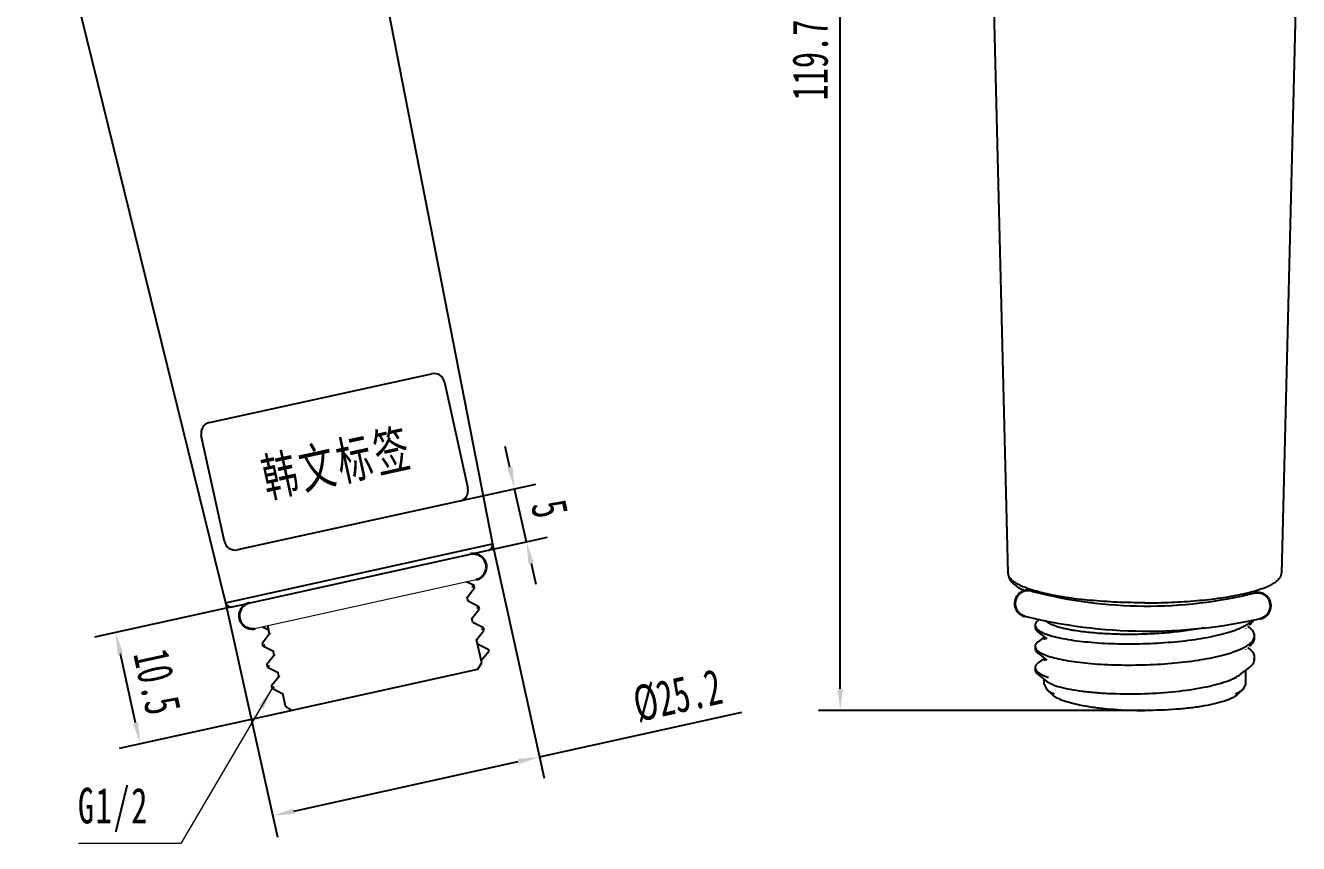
# Model space of a CAD drawing. Extents: x -7342 to 109, y -2713 to 214.
# Drawn here: x -5591.5 to -5474.4, y -2476.9 to -2401.6 of the extents above; entities that cross this region are included whole.
import ezdxf

# ---------------------------------------------------------------- set-up
doc = ezdxf.new("R2010")
doc.units = 0
doc.header["$LTSCALE"] = 7
doc.layers.get('0').update_dxf_attribs({"color": 2, "linetype": 'CONTINUOUS'})
doc.layers.get('Defpoints').update_dxf_attribs({"linetype": 'CONTINUOUS'})
for name, color, linetype, lineweight in [('\\M+5B3DF\\M+5B4E7\\M+5CFDF\\M+5B2E3', 3, 'CONTINUOUS', 18), ('\\M+5CFB8\\M+5CAB5\\M+5CFDF\\M+5B2E3', 7, 'CONTINUOUS', 18), ('EB0', 7, 'CONTINUOUS', 35)]:
    doc.layers.add(name, color=color, linetype=linetype, lineweight=lineweight)
doc.styles.add('\\M+5B1EA\\M+5D7BC', font='', dxfattribs={"width": 0.667})
doc.styles.get('\\M+5B1EA\\M+5D7BC').set_extended_font_data('宋体')
doc.dimstyles.new('\\M+5B1EA\\M+5D7BC', dxfattribs={"dimtxt": 3.277832, "dimasz": 2, "dimexe": 2, "dimexo": 0, "dimgap": 1.110315, "dimtad": 1, "dimdsep": 46, "dimtxsty": '\\M+5B1EA\\M+5D7BC', "dimblk": '_CAXARROW', "dimcen": 0, "dimdle": 6, "dimaunit": 1, "dimazin": 2, "dimtfac": 0.707107, "dimtdec": 3, "dimtmove": 0, "dimatfit": 3, "dimfxl": 0, "dimfrac": 2, "dimtolj": 1, "dimarcsym": 0})

# ---------------------------------------------------------------- blocks, each defined once
blk = doc.blocks.new('_CAXARROW')
blk.add_hatch(color=0).paths.add_polyline_path([(0, 0), (-1, 0.125), (-1, -0.125)], flags=0)
blk = doc.blocks.new('*D30')
at = {"layer": '\\M+5B3DF\\M+5B4E7\\M+5CFDF\\M+5B2E3', "color": 0, "linetype": 'Continuous', "lineweight": -2}
for p, q in [((-5572.51, -2455.09), (-5585.18, -2457.88)), ((-5581.4, -2465.75), (-5582.8, -2459.41)), ((-5567, -2464.62), (-5582.92, -2468.14))]:
    blk.add_line(p, q, dxfattribs=at)
at = {"layer": 'Defpoints', "color": 0}
for p in [(-5572.51, -2455.09), (-5583.23, -2457.45), (-5567, -2464.62)]:
    blk.add_point(p, dxfattribs=at)
at = {"layer": '\\M+5B3DF\\M+5B4E7\\M+5CFDF\\M+5B2E3', "color": 0, "lineweight": -2, "xscale": 2, "yscale": 2, "zscale": 2}
for p, rotation in [((-5583.23, -2457.45), 102.4499999998994), ((-5580.97, -2467.71), 282.4499999998994)]:
    blk.add_blockref('_CAXARROW', p, dxfattribs=dict(at, rotation=rotation))
at = {"layer": '\\M+5B3DF\\M+5B4E7\\M+5CFDF\\M+5B2E3', "color": 0, "insert": (-5579.41, -2461.99), "char_height": 3.278, "width": 12.346, "attachment_point": 5, "rotation": 282.45, "style": '\\M+5B1EA\\M+5D7BC'}
blk.add_mtext('\\A1;10.5', dxfattribs=at)
blk = doc.blocks.new('*X17')
at = {"layer": '\\M+5B3DF\\M+5B4E7\\M+5CFDF\\M+5B2E3', "linetype": 'Continuous'}
blk.add_hatch(color=0, dxfattribs=at).paths.add_polyline_path([(735.38, -317.04), (734.58, -318.89), (734.15, -318.64)], flags=0)
at = {"layer": '\\M+5B3DF\\M+5B4E7\\M+5CFDF\\M+5B2E3', "color": 0, "linetype": 'Continuous'}
blk.add_line((735.38, -317.04), (726.97, -331.33), dxfattribs=at)
at = {"layer": '\\M+5B3DF\\M+5B4E7\\M+5CFDF\\M+5B2E3', "color": 0}
blk.add_line((726.97, -331.33), (717.57, -331.33), dxfattribs=at)
at = {"layer": '\\M+5B3DF\\M+5B4E7\\M+5CFDF\\M+5B2E3', "color": 0, "insert": (720.77, -328.24), "char_height": 3.278, "width": 12.8834, "attachment_point": 5, "line_spacing_factor": 1.15057, "style": '\\M+5B1EA\\M+5D7BC'}
blk.add_mtext('\\T1.1;G1/2', dxfattribs=at)
blk = doc.blocks.new('*D31')
at = {"layer": '\\M+5B3DF\\M+5B4E7\\M+5CFDF\\M+5B2E3', "color": 0, "linetype": 'Continuous', "lineweight": -2}
for p, q in [((-5548.55, -2449.3), (-5543.79, -2470.85)), ((-5573.11, -2454.72), (-5568.35, -2476.28)), ((-5544.22, -2468.9), (-5525.61, -2464.79)), ((-5566.83, -2473.89), (-5546.17, -2469.33))]:
    blk.add_line(p, q, dxfattribs=at)
at = {"layer": 'Defpoints', "color": 0}
for p in [(-5548.55, -2449.3), (-5573.11, -2454.72), (-5544.22, -2468.9)]:
    blk.add_point(p, dxfattribs=at)
at = {"layer": '\\M+5B3DF\\M+5B4E7\\M+5CFDF\\M+5B2E3', "color": 0, "lineweight": -2, "xscale": 2, "yscale": 2, "zscale": 2}
for p, rotation in [((-5544.22, -2468.9), 12.44999999995589), ((-5568.78, -2474.32), 192.4499999999559)]:
    blk.add_blockref('_CAXARROW', p, dxfattribs=dict(at, rotation=rotation))
at = {"layer": '\\M+5B3DF\\M+5B4E7\\M+5CFDF\\M+5B2E3', "color": 0, "insert": (-5531.51, -2463.28), "char_height": 3.2778, "width": 16.2984, "attachment_point": 5, "rotation": 12.45, "style": '\\M+5B1EA\\M+5D7BC'}
blk.add_mtext('\\A1;%%C25.2', dxfattribs=at)
blk = doc.blocks.new('*D34')
at = {"layer": '\\M+5B3DF\\M+5B4E7\\M+5CFDF\\M+5B2E3', "color": 0, "linetype": 'Continuous', "lineweight": -2}
for p, q in [((-5488.51, -2344.92), (-5518.55, -2344.92)), ((-5516.55, -2462.62), (-5516.55, -2346.92)), ((-5488.51, -2464.62), (-5518.55, -2464.62))]:
    blk.add_line(p, q, dxfattribs=at)
at = {"layer": 'Defpoints', "color": 0}
for p in [(-5516.55, -2344.92), (-5488.51, -2344.92), (-5488.51, -2464.62)]:
    blk.add_point(p, dxfattribs=at)
at = {"layer": '\\M+5B3DF\\M+5B4E7\\M+5CFDF\\M+5B2E3', "color": 0, "lineweight": -2, "xscale": 2, "yscale": 2, "zscale": 2}
for p, rotation in [((-5516.55, -2344.92), 90), ((-5516.55, -2464.62), 270)]:
    blk.add_blockref('_CAXARROW', p, dxfattribs=dict(at, rotation=rotation))
at = {"layer": '\\M+5B3DF\\M+5B4E7\\M+5CFDF\\M+5B2E3', "color": 0, "insert": (-5519.3, -2404.77), "char_height": 3.278, "width": 15.8099, "attachment_point": 5, "rotation": 90, "style": '\\M+5B1EA\\M+5D7BC'}
blk.add_mtext('\\A1;119.7', dxfattribs=at)
blk = doc.blocks.new('*D39')
at = {"layer": '\\M+5B3DF\\M+5B4E7\\M+5CFDF\\M+5B2E3', "color": 0, "linetype": 'Continuous', "lineweight": -2}
for p, q in [((-5546.94, -2442.27), (-5547.37, -2440.32)), ((-5551.4, -2445.31), (-5544.55, -2443.79)), ((-5545.43, -2449.11), (-5546.51, -2444.23)), ((-5548.93, -2449.88), (-5543.48, -2448.68)), ((-5545, -2451.06), (-5544.57, -2453.01))]:
    blk.add_line(p, q, dxfattribs=at)
at = {"layer": 'Defpoints', "color": 0}
for p in [(-5551.4, -2445.31), (-5546.51, -2444.23), (-5548.93, -2449.88)]:
    blk.add_point(p, dxfattribs=at)
at = {"layer": '\\M+5B3DF\\M+5B4E7\\M+5CFDF\\M+5B2E3', "color": 0, "lineweight": -2, "xscale": 2, "yscale": 2, "zscale": 2}
for p, rotation in [((-5546.51, -2444.23), 282.4500000001651), ((-5545.43, -2449.11), 102.4500000001651)]:
    blk.add_blockref('_CAXARROW', p, dxfattribs=dict(at, rotation=rotation))
at = {"layer": '\\M+5B3DF\\M+5B4E7\\M+5CFDF\\M+5B2E3', "color": 0, "insert": (-5543.28, -2446.07), "char_height": 3.278, "width": 6.5557, "attachment_point": 5, "rotation": 282.45, "style": '\\M+5B1EA\\M+5D7BC'}
blk.add_mtext('\\A1;5', dxfattribs=at)

msp = doc.modelspace()

# ---------------------------------------------------------------- linework, layer by layer
at = {"color": 7, "linetype": 'Continuous'}
for p, q in [((-5591.53266, -2379.98668), (-5573.10751, -2454.71883)), ((-5561.16041, -2384.69723), (-5548.54518, -2449.29597)), ((-5501.0852, -2452.02203), (-5502.65509, -2389.29772)), ((-5474.36183, -2389.29772), (-5475.93172, -2452.02203)), ((-5574.58753, -2438.11851), (-5554.14715, -2433.64015)), ((-5552.9563, -2434.40297), (-5550.81612, -2444.17126)), ((-5573.21017, -2449.07766), (-5575.35034, -2439.30936)), ((-5551.57894, -2445.36211), (-5572.01932, -2449.84047)), ((-5573.10751, -2454.71883), (-5548.54518, -2449.29597)), ((-5572.51401, -2455.08732), (-5548.92837, -2449.8801)), ((-5550.24333, -2453.12779), (-5550.92742, -2452.77855)), ((-5550.87448, -2454.21489), (-5550.19496, -2453.34686)), ((-5550.24823, -2453.16156), (-5550.24345, -2453.15736)), ((-5550.23349, -2453.13808), (-5550.24333, -2453.12779)), ((-5550.19037, -2453.33338), (-5550.23349, -2453.13808)), ((-5550.19496, -2453.34686), (-5550.19037, -2453.33338)), ((-5550.78324, -2454.59076), (-5550.86947, -2454.20017)), ((-5549.81215, -2455.08076), (-5550.79398, -2454.57952)), ((-5550.4433, -2456.16786), (-5549.76378, -2455.29983)), ((-5549.81706, -2455.11453), (-5549.81228, -2455.11033)), ((-5549.80231, -2455.09105), (-5549.81215, -2455.08076)), ((-5549.75919, -2455.28635), (-5549.80231, -2455.09105)), ((-5549.76378, -2455.29983), (-5549.75919, -2455.28635)), ((-5569.71123, -2456.92583), (-5569.15002, -2457.21205)), ((-5569.06379, -2457.60265), (-5569.23636, -2456.82098)), ((-5550.35206, -2456.54373), (-5550.4383, -2456.15314)), ((-5549.38098, -2457.03373), (-5550.3628, -2456.53249)), ((-5549.38588, -2457.0675), (-5549.3811, -2457.0633)), ((-5549.37114, -2457.04402), (-5549.38098, -2457.03373)), ((-5549.32802, -2457.23932), (-5549.37114, -2457.04402)), ((-5498.60846, -2456.78024), (-5498.60846, -2456.97554)), ((-5498.18874, -2456.23608), (-5498.33564, -2456.34998)), ((-5479.25846, -2457.04544), (-5479.25846, -2457.07319)), ((-5478.88822, -2456.99743), (-5479.04238, -2456.87789)), ((-5569.05878, -2457.58793), (-5569.7383, -2458.45595)), ((-5550.01213, -2458.12083), (-5549.33261, -2457.2528)), ((-5549.53283, -2460.25437), (-5550.00712, -2458.10611)), ((-5549.33261, -2457.2528), (-5549.32802, -2457.23932)), ((-5498.33564, -2457.4058), (-5497.51613, -2458.04125)), ((-5497.75712, -2457.85438), (-5498.33564, -2458.30295)), ((-5497.75846, -2458.04967), (-5497.75846, -2457.85334)), ((-5569.74289, -2458.46944), (-5569.7383, -2458.45595)), ((-5569.74289, -2458.46944), (-5569.69977, -2458.66473)), ((-5569.68993, -2458.67503), (-5569.69977, -2458.66473)), ((-5569.68993, -2458.67503), (-5568.70811, -2459.17627)), ((-5569.6898, -2458.64546), (-5569.68503, -2458.64126)), ((-5568.63261, -2459.55562), (-5568.71885, -2459.16502)), ((-5549.92088, -2458.4967), (-5548.93996, -2458.99699)), ((-5548.89684, -2459.19229), (-5549.57594, -2460.05908)), ((-5548.93996, -2458.99699), (-5548.89684, -2459.19229)), ((-5498.60846, -2458.73321), (-5498.60846, -2458.92851)), ((-5498.33564, -2459.35877), (-5497.51613, -2459.99422)), ((-5479.25846, -2458.99841), (-5479.25846, -2459.02616)), ((-5478.88822, -2458.95039), (-5479.04238, -2458.83086)), ((-5569.31171, -2460.42241), (-5569.30712, -2460.40892)), ((-5569.31171, -2460.42241), (-5569.26859, -2460.6177)), ((-5568.6276, -2459.5409), (-5569.30712, -2460.40892)), ((-5549.91328, -2460.85041), (-5549.53283, -2460.25437)), ((-5497.75712, -2459.80735), (-5498.33564, -2460.25592)), ((-5497.75846, -2460.00264), (-5497.75846, -2459.80631)), ((-5569.25876, -2460.628), (-5569.26859, -2460.6177)), ((-5569.25876, -2460.628), (-5568.27693, -2461.12923)), ((-5569.25863, -2460.59842), (-5569.25385, -2460.59423)), ((-5568.19643, -2461.49387), (-5568.87595, -2462.36189)), ((-5568.20144, -2461.50859), (-5568.28767, -2461.11799)), ((-5549.91328, -2460.85041), (-5567.00175, -2464.62319)), ((-5498.60846, -2460.68618), (-5498.60846, -2460.88148)), ((-5498.33564, -2461.31174), (-5497.51613, -2461.94719)), ((-5479.70767, -2461.2997), (-5478.88822, -2460.6643)), ((-5479.25846, -2460.95137), (-5479.25846, -2462.24856)), ((-5568.88054, -2462.37537), (-5568.87595, -2462.36189)), ((-5568.88054, -2462.37537), (-5568.83742, -2462.57067)), ((-5568.82758, -2462.58097), (-5568.83742, -2462.57067)), ((-5568.82758, -2462.58097), (-5567.84575, -2463.0822)), ((-5568.82745, -2462.55139), (-5568.82268, -2462.5472)), ((-5497.75846, -2462.24856), (-5497.75846, -2461.75928)), ((-5497.75846, -2462.24856), (-5497.53021, -2462.68883)), ((-5497.04254, -2463.15328), (-5497.53021, -2462.68883)), ((-5479.48671, -2462.68883), (-5479.97438, -2463.15328)), ((-5479.25846, -2462.24856), (-5479.48671, -2462.68883)), ((-5567.59779, -2464.24274), (-5567.8565, -2463.07096)), ((-5567.00175, -2464.62319), (-5567.59779, -2464.24274))]:
    msp.add_line(p, q, dxfattribs=at)
for centre, radius, start, end in [((-5553.93313, -2434.61698), 1, 12.3578858, 102.3578858), ((-5574.37351, -2439.09534), 1, 102.3578858, 192.3578858), ((-5551.79295, -2444.38528), 1, 282.3578858, 12.3578858), ((-5572.23334, -2448.86364), 1, 192.3578858, 282.3578858), ((-5549.03591, -2449.3918), 0.5, 282.45, 11.05), ((-5572.62205, -2454.59914), 0.5, 193.85, 282.45), ((-5488.31529, -2413.23382), 41.78063, 255.4641812, 283.7947749), ((-5488.26545, -2410.299), 47.02436, 256.0887879, 282.8071656), ((-5482.5032, -2450.75164), 6.87398, 293.0615759, 293.5055289), ((-5481.29949, -2453.2188), 4.12761, 298.3914876, 301.023916), ((-5480.43577, -2454.56457), 2.52764, 305.8596872, 307.3359174), ((-5497.44514, -2458.0493), 0.31328, 180.0688648, 191.1933915), ((-5482.5032, -2452.70461), 6.87398, 293.0615759, 293.5055289), ((-5481.29949, -2455.17177), 4.12761, 298.3914876, 301.023916), ((-5480.43577, -2456.51753), 2.52764, 305.8596872, 307.3359174), ((-5497.44669, -2460.00242), 0.31173, 180.0402364, 189.8400062), ((-5495.18413, -2459.39857), 4.06852, 243.4651973, 245.94639), ((-5481.83279, -2459.39857), 4.06852, 294.05361, 296.5348027)]:
    msp.add_arc(centre, radius, start, end, dxfattribs=at)
for points, knots in [([(-5501.0852, -2452.02203), (-5501.08172, -2452.16103), (-5501.01855, -2452.43643), (-5500.7899, -2452.79054), (-5500.47264, -2453.08634), (-5500.08237, -2453.34518), (-5499.75541, -2453.50985), (-5499.56207, -2453.59571), (-5499.52536, -2453.61164)], [0, 0, 0, 0, 2805.650802865, 5538.6215306, 8392.635321101, 11499.642264417, 14959.874018294, 15767.154602872, 15767.154602872, 15767.154602872, 15767.154602872]), ([(-5497.72649, -2453.85198), (-5497.97901, -2453.79332), (-5498.45637, -2453.67272), (-5499.12378, -2453.46864), (-5499.70067, -2453.25263), (-5500.18257, -2453.02633), (-5500.5666, -2452.79156), (-5500.85077, -2452.54833), (-5501.03434, -2452.29447), (-5501.08301, -2452.10816), (-5501.08516, -2452.02203)], [0, 0, 0, 0, 4000.561190985, 7595.286327018, 10765.158185774, 13498.952778289, 15799.851452082, 17691.562014283, 19237.730361951, 20567.363981692, 20567.363981692, 20567.363981692, 20567.363981692]), ([(-5488.50846, -2454.71883), (-5487.69316, -2454.71883), (-5486.09202, -2454.68555), (-5483.76731, -2454.53703), (-5481.62249, -2454.29623), (-5479.98906, -2454.01715), (-5478.83664, -2453.74733), (-5478.10139, -2453.53743), (-5477.46473, -2453.31365), (-5476.93216, -2453.07799), (-5476.50737, -2452.83259), (-5476.19279, -2452.57776), (-5475.98873, -2452.31108), (-5475.93403, -2452.11302), (-5475.93176, -2452.02203)], [0, 0, 0, 0, 5648.626031181, 11091.701357176, 16133.531368381, 20595.960646102, 22562.407242214, 24331.259177754, 25890.972318386, 27234.303048945, 28360.821269386, 29280.514452174, 30023.374844103, 30653.992931101, 30653.992931101, 30653.992931101, 30653.992931101]), ([(-5550.43463, -2453.25076), (-5550.39423, -2453.2352), (-5550.33081, -2453.20885), (-5550.26811, -2453.17787), (-5550.24823, -2453.16156)], [0, 0, 0, 0, 3700.036517876, 5897.005995236, 5897.005995236, 5897.005995236, 5897.005995236]), ([(-5550.24345, -2453.15736), (-5550.24167, -2453.15567), (-5550.23667, -2453.15056), (-5550.23243, -2453.14288), (-5550.23349, -2453.13808)], [0, 0, 0, 0, 1964.287008309, 5897.487730258, 5897.487730258, 5897.487730258, 5897.487730258]), ([(-5550.92836, -2454.25295), (-5550.92199, -2454.24953), (-5550.90301, -2454.23863), (-5550.88366, -2454.22653), (-5550.87452, -2454.2149)], [0, 0, 0, 0, 1937.743906276, 5898.343995142, 5898.343995142, 5898.343995142, 5898.343995142]), ([(-5488.50846, -2454.71883), (-5489.36481, -2454.71883), (-5491.04331, -2454.68223), (-5493.47198, -2454.51897), (-5495.6928, -2454.25526), (-5497.08496, -2454.00099), (-5497.72649, -2453.85198)], [0, 0, 0, 0, 3063.343571419, 6003.536553576, 8704.10963288, 11060.112430294, 11060.112430294, 11060.112430294, 11060.112430294]), ([(-5550.00346, -2455.20373), (-5549.96305, -2455.18817), (-5549.89963, -2455.16182), (-5549.83693, -2455.13084), (-5549.81706, -2455.11453)], [0, 0, 0, 0, 3707.149918364, 5908.343117214, 5908.343117214, 5908.343117214, 5908.343117214]), ([(-5549.81228, -2455.11033), (-5549.81049, -2455.10864), (-5549.80549, -2455.10353), (-5549.80125, -2455.09585), (-5549.80231, -2455.09105)], [0, 0, 0, 0, 1968.062819312, 5908.824056856, 5908.824056856, 5908.824056856, 5908.824056856]), ([(-5550.49565, -2456.20509), (-5550.48947, -2456.20174), (-5550.47102, -2456.19108), (-5550.45225, -2456.17921), (-5550.44334, -2456.16787)], [0, 0, 0, 0, 1935.832914841, 5909.691762519, 5909.691762519, 5909.691762519, 5909.691762519]), ([(-5549.57228, -2457.1567), (-5549.53188, -2457.14114), (-5549.46846, -2457.11479), (-5549.40576, -2457.08381), (-5549.38588, -2457.0675)], [0, 0, 0, 0, 3714.269536186, 5919.69014819, 5919.69014819, 5919.69014819, 5919.69014819]), ([(-5549.3811, -2457.0633), (-5549.37932, -2457.06161), (-5549.37432, -2457.0565), (-5549.37008, -2457.04882), (-5549.37114, -2457.04402)], [0, 0, 0, 0, 1971.841931293, 5920.170294165, 5920.170294165, 5920.170294165, 5920.170294165]), ([(-5498.3356, -2456.34999), (-5498.3776, -2456.38256), (-5498.45243, -2456.44776), (-5498.54096, -2456.55576), (-5498.59572, -2456.66659), (-5498.60841, -2456.74359), (-5498.60841, -2456.78024)], [0, 0, 0, 0, 3342.671214689, 6217.846872684, 8728.15885716, 11033.608603752, 11033.608603752, 11033.608603752, 11033.608603752]), ([(-5498.60841, -2456.78024), (-5498.60841, -2456.79657), (-5498.60363, -2456.86463), (-5498.57871, -2456.93037), (-5498.55313, -2456.9753)], [0, 0, 0, 0, 1493.801461903, 6223.932534882, 6223.932534882, 6223.932534882, 6223.932534882]), ([(-5498.60841, -2456.97554), (-5498.60841, -2457.0122), (-5498.59572, -2457.0892), (-5498.54096, -2457.20003), (-5498.45243, -2457.30803), (-5498.3776, -2457.37323), (-5498.3356, -2457.4058)], [0, 0, 0, 0, 2306.465223365, 4817.882920872, 7694.324999175, 11038.468549663, 11038.468549663, 11038.468549663, 11038.468549663]), ([(-5498.55313, -2456.9753), (-5498.52191, -2457.03015), (-5498.43015, -2457.13978), (-5498.31816, -2457.22613), (-5498.25375, -2457.2696)], [0, 0, 0, 0, 2790.531718406, 6225.914747009, 6225.914747009, 6225.914747009, 6225.914747009]), ([(-5488.50846, -2457.60265), (-5489.09799, -2457.62246), (-5490.2565, -2457.63772), (-5491.94125, -2457.5906), (-5493.49981, -2457.4776), (-5494.87495, -2457.30542), (-5495.8799, -2457.11174), (-5496.55159, -2456.92627), (-5496.9502, -2456.78752), (-5497.27415, -2456.63989), (-5497.49801, -2456.50211), (-5497.61494, -2456.39484), (-5497.65136, -2456.35187)], [0, 0, 0, 0, 4834.053964405, 9491.881597511, 13808.504171031, 17635.167425492, 20844.016884286, 22185.832296315, 23340.504179377, 24304.913534763, 25082.08055602, 25527.638358249, 25527.638358249, 25527.638358249, 25527.638358249]), ([(-5483.08928, -2457.03001), (-5483.18259, -2457.04842), (-5483.8058, -2457.16722), (-5485.00876, -2457.34806), (-5486.72394, -2457.51801), (-5487.9064, -2457.58242), (-5488.50846, -2457.60265)], [0, 0, 0, 0, 584.823078056, 3900.653181468, 7475.316273081, 11179.384729247, 11179.384729247, 11179.384729247, 11179.384729247]), ([(-5479.7616, -2457.05522), (-5479.72371, -2457.03874), (-5479.58007, -2456.97468), (-5479.43883, -2456.90512), (-5479.33684, -2456.84994)], [0, 0, 0, 0, 1665.368293474, 6338.813531035, 6338.813531035, 6338.813531035, 6338.813531035]), ([(-5479.17214, -2456.75597), (-5479.15285, -2456.74433), (-5479.07908, -2456.69891), (-5479.00702, -2456.65066), (-5478.95507, -2456.6131)], [0, 0, 0, 0, 1648.763720847, 6340.770334067, 6340.770334067, 6340.770334067, 6340.770334067]), ([(-5478.90279, -2456.57427), (-5478.8041, -2456.49896), (-5478.70151, -2456.40828), (-5478.61366, -2456.30321), (-5478.60607, -2456.29387)], [0, 0, 0, 0, 5783.924780503, 6341.302961713, 6341.302961713, 6341.302961713, 6341.302961713]), ([(-5478.88822, -2456.75836), (-5478.81448, -2456.70119), (-5478.68297, -2456.58642), (-5478.54362, -2456.41588), (-5478.48349, -2456.30474), (-5478.46554, -2456.26334)], [0, 0, 0, 0, 3678.552139063, 6854.0599329, 8628.508885619, 8628.508885619, 8628.508885619, 8628.508885619]), ([(-5478.40851, -2457.75673), (-5478.40851, -2457.69183), (-5478.43084, -2457.55564), (-5478.52736, -2457.3598), (-5478.68297, -2457.16936), (-5478.81448, -2457.0546), (-5478.88822, -2456.99743)], [0, 0, 0, 0, 2361.180976567, 4927.91795831, 7858.620812973, 11253.587523103, 11253.587523103, 11253.587523103, 11253.587523103]), ([(-5569.00576, -2457.55033), (-5569.01202, -2457.55371), (-5569.0307, -2457.56448), (-5569.04973, -2457.57645), (-5569.05874, -2457.58792)], [0, 0, 0, 0, 1903.922427229, 5804.790913612, 5804.790913612, 5804.790913612, 5804.790913612]), ([(-5550.06521, -2458.15845), (-5550.05893, -2458.15507), (-5550.04023, -2458.1443), (-5550.02119, -2458.13232), (-5550.01217, -2458.12083)], [0, 0, 0, 0, 1942.263830727, 5921.043824754, 5921.043824754, 5921.043824754, 5921.043824754]), ([(-5498.25375, -2457.2696), (-5498.24291, -2457.27692), (-5498.19727, -2457.30697), (-5498.15033, -2457.33505), (-5498.11413, -2457.35546)], [0, 0, 0, 0, 1491.432229446, 6228.346474208, 6228.346474208, 6228.346474208, 6228.346474208]), ([(-5498.11413, -2457.35546), (-5498.08732, -2457.37058), (-5497.96994, -2457.43383), (-5497.84829, -2457.48896), (-5497.75354, -2457.52816)], [0, 0, 0, 0, 1438.159596379, 6230.037275334, 6230.037275334, 6230.037275334, 6230.037275334]), ([(-5497.75354, -2457.52816), (-5497.72472, -2457.54008), (-5497.60237, -2457.58919), (-5497.47812, -2457.63351), (-5497.38261, -2457.66524)], [0, 0, 0, 0, 1474.39320168, 6232.956057818, 6232.956057818, 6232.956057818, 6232.956057818]), ([(-5497.38261, -2457.66524), (-5497.1487, -2457.74297), (-5496.63019, -2457.88587), (-5495.42156, -2458.13452), (-5493.63364, -2458.35905), (-5491.25192, -2458.49737), (-5488.68107, -2458.49864), (-5486.09761, -2458.3575), (-5483.67882, -2458.0782), (-5481.84815, -2457.72931), (-5480.59764, -2457.37706), (-5480.05608, -2457.18083), (-5479.81053, -2457.07628)], [0, 0, 0, 0, 1065.103287569, 2320.900743384, 5329.738315766, 8840.647409168, 12624.738403733, 16432.560058054, 20014.202673538, 23139.964499216, 24471.783437756, 25625.017350999, 25625.017350999, 25625.017350999, 25625.017350999]), ([(-5478.90279, -2458.52724), (-5478.8041, -2458.45193), (-5478.63359, -2458.30121), (-5478.50382, -2458.11077), (-5478.46379, -2458.01688)], [0, 0, 0, 0, 3484.807676626, 6349.900507586, 6349.900507586, 6349.900507586, 6349.900507586]), ([(-5478.88822, -2458.71133), (-5478.81448, -2458.65415), (-5478.68297, -2458.53939), (-5478.52736, -2458.34896), (-5478.43084, -2458.15311), (-5478.40851, -2458.01692), (-5478.40851, -2457.95203)], [0, 0, 0, 0, 3396.967694726, 6329.397896125, 8897.647704302, 11260.220351009, 11260.220351009, 11260.220351009, 11260.220351009]), ([(-5478.46379, -2458.01688), (-5478.45473, -2457.99565), (-5478.42346, -2457.91232), (-5478.40851, -2457.82263), (-5478.40851, -2457.75673)], [0, 0, 0, 0, 1647.39968393, 6350.081982276, 6350.081982276, 6350.081982276, 6350.081982276]), ([(-5569.69977, -2458.66473), (-5569.70008, -2458.66335), (-5569.69994, -2458.65567), (-5569.69417, -2458.64959), (-5569.6898, -2458.64546)], [0, 0, 0, 0, 1108.210131747, 5805.793622916, 5805.793622916, 5805.793622916, 5805.793622916]), ([(-5569.68503, -2458.64126), (-5569.66515, -2458.62495), (-5569.60245, -2458.59397), (-5569.53903, -2458.56762), (-5569.49862, -2458.55205)], [0, 0, 0, 0, 2163.050196861, 5805.961404574, 5805.961404574, 5805.961404574, 5805.961404574]), ([(-5498.3356, -2458.30296), (-5498.3776, -2458.33553), (-5498.45243, -2458.40073), (-5498.54096, -2458.50873), (-5498.59572, -2458.61956), (-5498.60841, -2458.69656), (-5498.60841, -2458.73321)], [0, 0, 0, 0, 3347.312939853, 6226.481145827, 8740.279018552, 11048.930176057, 11048.930176057, 11048.930176057, 11048.930176057]), ([(-5498.60841, -2458.73321), (-5498.60841, -2458.74954), (-5498.60363, -2458.8176), (-5498.57871, -2458.88334), (-5498.55313, -2458.92827)], [0, 0, 0, 0, 1495.877719123, 6232.58327274, 6232.58327274, 6232.58327274, 6232.58327274]), ([(-5498.60841, -2458.92851), (-5498.60841, -2458.96517), (-5498.59572, -2459.04217), (-5498.54096, -2459.153), (-5498.45243, -2459.261), (-5498.3776, -2459.3262), (-5498.3356, -2459.35877)], [0, 0, 0, 0, 2309.668039415, 4824.573155171, 7705.009533828, 11053.796846783, 11053.796846783, 11053.796846783, 11053.796846783]), ([(-5498.55313, -2458.92827), (-5498.52191, -2458.98312), (-5498.43015, -2459.09274), (-5498.31816, -2459.1791), (-5498.25375, -2459.22256)], [0, 0, 0, 0, 2794.409820293, 6234.56712375, 6234.56712375, 6234.56712375, 6234.56712375]), ([(-5498.25375, -2459.22256), (-5498.24291, -2459.22989), (-5498.19727, -2459.25994), (-5498.15033, -2459.28802), (-5498.11413, -2459.30843)], [0, 0, 0, 0, 1493.504136684, 6236.998933157, 6236.998933157, 6236.998933157, 6236.998933157]), ([(-5498.11413, -2459.30843), (-5498.08732, -2459.32355), (-5497.96994, -2459.3868), (-5497.84829, -2459.44193), (-5497.75354, -2459.48112)], [0, 0, 0, 0, 1440.157065007, 6238.690212075, 6238.690212075, 6238.690212075, 6238.690212075]), ([(-5497.38261, -2459.61821), (-5497.1487, -2459.69594), (-5496.63019, -2459.83884), (-5495.42156, -2460.08749), (-5493.63364, -2460.31202), (-5491.25192, -2460.45034), (-5488.68107, -2460.45161), (-5486.09761, -2460.31047), (-5483.67882, -2460.03117), (-5481.84815, -2459.68227), (-5480.59764, -2459.33003), (-5480.05608, -2459.1338), (-5479.81053, -2459.02925)], [0, 0, 0, 0, 1066.573909078, 2324.10528382, 5337.097252589, 8852.853968272, 12642.169775935, 16455.24900902, 20041.836910777, 23171.914573826, 24505.572396538, 25660.398616008, 25660.398616008, 25660.398616008, 25660.398616008]), ([(-5479.7616, -2459.00819), (-5479.72371, -2458.99171), (-5479.58007, -2458.92765), (-5479.43883, -2458.85809), (-5479.33684, -2458.80291)], [0, 0, 0, 0, 1667.629971834, 6347.422051712, 6347.422051712, 6347.422051712, 6347.422051712]), ([(-5479.17214, -2458.70894), (-5479.15285, -2458.6973), (-5479.07908, -2458.65188), (-5479.00702, -2458.60363), (-5478.95507, -2458.56607)], [0, 0, 0, 0, 1651.001382562, 6349.375872168, 6349.375872168, 6349.375872168, 6349.375872168]), ([(-5478.40851, -2459.7097), (-5478.40851, -2459.6448), (-5478.43084, -2459.50861), (-5478.52736, -2459.31277), (-5478.68297, -2459.12233), (-5478.81448, -2459.00757), (-5478.88822, -2458.95039)], [0, 0, 0, 0, 2364.380777365, 4934.596123167, 7869.270577393, 11268.838043372, 11268.838043372, 11268.838043372, 11268.838043372]), ([(-5569.25385, -2460.59423), (-5569.23398, -2460.57792), (-5569.17127, -2460.54694), (-5569.10785, -2460.52059), (-5569.06745, -2460.50502)], [0, 0, 0, 0, 2167.301835144, 5817.373459557, 5817.373459557, 5817.373459557, 5817.373459557]), ([(-5568.57523, -2459.50365), (-5568.58141, -2459.507), (-5568.59987, -2459.51767), (-5568.61865, -2459.52954), (-5568.62756, -2459.54089)], [0, 0, 0, 0, 1905.31488187, 5816.195308177, 5816.195308177, 5816.195308177, 5816.195308177]), ([(-5498.3356, -2460.25592), (-5498.3776, -2460.2885), (-5498.45243, -2460.3537), (-5498.54096, -2460.4617), (-5498.59572, -2460.57253), (-5498.60841, -2460.64952), (-5498.60841, -2460.68618)], [0, 0, 0, 0, 3351.961001598, 6235.12791944, 8752.416210276, 11064.272353945, 11064.272353945, 11064.272353945, 11064.272353945]), ([(-5497.75354, -2459.48112), (-5497.72472, -2459.49305), (-5497.60237, -2459.54216), (-5497.47812, -2459.58648), (-5497.38261, -2459.61821)], [0, 0, 0, 0, 1476.440058234, 6241.6090867, 6241.6090867, 6241.6090867, 6241.6090867]), ([(-5478.88822, -2460.6643), (-5478.81448, -2460.60712), (-5478.68297, -2460.49236), (-5478.52736, -2460.30193), (-5478.43084, -2460.10608), (-5478.40851, -2459.96989), (-5478.40851, -2459.905)], [0, 0, 0, 0, 3401.571756684, 6337.97641164, 8909.70708343, 11275.481830311, 11275.481830311, 11275.481830311, 11275.481830311]), ([(-5478.46379, -2459.96985), (-5478.45473, -2459.94861), (-5478.42346, -2459.86528), (-5478.40851, -2459.7756), (-5478.40851, -2459.7097)], [0, 0, 0, 0, 1649.633675849, 6358.693148084, 6358.693148084, 6358.693148084, 6358.693148084]), ([(-5569.26859, -2460.6177), (-5569.2689, -2460.61632), (-5569.26877, -2460.60864), (-5569.263, -2460.60256), (-5569.25863, -2460.59842)], [0, 0, 0, 0, 1110.388528379, 5817.206008451, 5817.206008451, 5817.206008451, 5817.206008451]), ([(-5568.14258, -2461.45582), (-5568.14895, -2461.45925), (-5568.16791, -2461.47014), (-5568.18725, -2461.48223), (-5568.19639, -2461.49386)], [0, 0, 0, 0, 1914.387675776, 5827.610736962, 5827.610736962, 5827.610736962, 5827.610736962]), ([(-5498.60841, -2460.68618), (-5498.60841, -2460.70251), (-5498.60363, -2460.77056), (-5498.57871, -2460.8363), (-5498.55313, -2460.88124)], [0, 0, 0, 0, 1497.95666232, 6241.245620406, 6241.245620406, 6241.245620406, 6241.245620406]), ([(-5498.60841, -2460.88148), (-5498.60841, -2460.91814), (-5498.59572, -2460.99513), (-5498.54096, -2461.10597), (-5498.45243, -2461.21397), (-5498.3776, -2461.27917), (-5498.3356, -2461.31174)], [0, 0, 0, 0, 2312.875167725, 4831.272579843, 7715.708641503, 11069.145723593, 11069.145723593, 11069.145723593, 11069.145723593]), ([(-5498.55313, -2460.88124), (-5498.52191, -2460.93609), (-5498.43015, -2461.04571), (-5498.31816, -2461.13206), (-5498.25375, -2461.17553)], [0, 0, 0, 0, 2798.293264389, 6243.231103219, 6243.231103219, 6243.231103219, 6243.231103219]), ([(-5498.25375, -2461.17553), (-5498.24291, -2461.18285), (-5498.19727, -2461.21291), (-5498.15033, -2461.24098), (-5498.11413, -2461.2614)], [0, 0, 0, 0, 1495.578813619, 6245.662989891, 6245.662989891, 6245.662989891, 6245.662989891]), ([(-5498.11413, -2461.2614), (-5498.08732, -2461.27652), (-5497.96994, -2461.33977), (-5497.84829, -2461.3949), (-5497.75354, -2461.43409)], [0, 0, 0, 0, 1442.157187425, 6247.354742333, 6247.354742333, 6247.354742333, 6247.354742333]), ([(-5497.75354, -2461.43409), (-5497.72472, -2461.44601), (-5497.60237, -2461.49513), (-5497.47812, -2461.53944), (-5497.38261, -2461.57118)], [0, 0, 0, 0, 1478.48965276, 6250.273703495, 6250.273703495, 6250.273703495, 6250.273703495]), ([(-5488.50846, -2463.07096), (-5487.55306, -2463.03886), (-5485.73026, -2462.91765), (-5483.5454, -2462.6108), (-5482.00737, -2462.26566), (-5481.06712, -2461.98574), (-5480.30683, -2461.67928), (-5479.87879, -2461.4324), (-5479.70767, -2461.2997)], [0, 0, 0, 0, 5097.8844783, 9734.61910773, 11747.979552629, 13499.69717494, 14959.559191169, 16114.354276965, 16114.354276965, 16114.354276965, 16114.354276965]), ([(-5568.83742, -2462.57067), (-5568.83773, -2462.56929), (-5568.83759, -2462.56161), (-5568.83182, -2462.55553), (-5568.82745, -2462.55139)], [0, 0, 0, 0, 1112.568794353, 5828.628187264, 5828.628187264, 5828.628187264, 5828.628187264]), ([(-5568.82268, -2462.5472), (-5568.8028, -2462.53089), (-5568.7401, -2462.49991), (-5568.67668, -2462.47356), (-5568.63627, -2462.45799)], [0, 0, 0, 0, 2171.557122404, 5828.795308959, 5828.795308959, 5828.795308959, 5828.795308959]), ([(-5497.53021, -2462.68883), (-5497.46069, -2462.75504), (-5497.29064, -2462.88348), (-5497.10528, -2462.98676), (-5497.0017, -2463.03853)], [0, 0, 0, 0, 2836.591797967, 6258.019159195, 6258.019159195, 6258.019159195, 6258.019159195]), ([(-5497.51608, -2461.94719), (-5497.45083, -2461.9978), (-5497.29569, -2462.09541), (-5496.90212, -2462.28149), (-5496.25985, -2462.4876), (-5495.32872, -2462.69352), (-5494.20784, -2462.8642), (-5492.92834, -2462.99307), (-5491.01164, -2463.10402), (-5489.52265, -2463.10504), (-5488.50846, -2463.07096)], [0, 0, 0, 0, 561.865556249, 1241.430070788, 2958.358315288, 5135.44697543, 7726.375835516, 10667.66291881, 13882.389662778, 20786.903458697, 20786.903458697, 20786.903458697, 20786.903458697]), ([(-5479.48671, -2462.68883), (-5479.55623, -2462.75504), (-5479.72628, -2462.88348), (-5479.91164, -2462.98676), (-5480.01521, -2463.03853)], [0, 0, 0, 0, 2884.3728626, 6363.432570506, 6363.432570506, 6363.432570506, 6363.432570506]), ([(-5497.04247, -2463.15327), (-5496.98299, -2463.20991), (-5496.83997, -2463.32041), (-5496.47296, -2463.53292), (-5495.86789, -2463.77255), (-5494.98666, -2464.01771), (-5493.92404, -2464.22949), (-5492.70968, -2464.40152), (-5490.88994, -2464.57438), (-5489.47372, -2464.62319), (-5488.50846, -2464.62319)], [0, 0, 0, 0, 585.151711993, 1280.867274449, 3016.59428619, 5201.414378115, 7793.196753159, 10730.159003577, 13936.468038283, 20813.785878633, 20813.785878633, 20813.785878633, 20813.785878633]), ([(-5479.97445, -2463.15327), (-5480.03393, -2463.20991), (-5480.17695, -2463.32041), (-5480.54396, -2463.53292), (-5481.14903, -2463.77255), (-5482.03026, -2464.01771), (-5483.09288, -2464.22949), (-5484.30724, -2464.40152), (-5486.12698, -2464.57438), (-5487.5432, -2464.62319), (-5488.50846, -2464.62319)], [0, 0, 0, 0, 592.745090494, 1297.48879298, 3055.739932918, 5268.911930127, 7894.327265928, 10869.401796553, 14117.318362423, 21083.881566607, 21083.881566607, 21083.881566607, 21083.881566607])]:
    msp.add_open_spline(points, degree=3, knots=knots, dxfattribs=at)
at = {"layer": '\\M+5CFB8\\M+5CAB5\\M+5CFDF\\M+5B2E3', "color": 7}
msp.add_line((-5570.43849, -2457.0864), (-5550.04804, -2452.58439), dxfattribs=at)
at = {"layer": 'EB0'}
for centre, start, end in [((-5550.30698, -2451.41266), 282.461363, 104.4018631), ((-5499.26649, -2454.78338), 67.2072945, 256.9168418), ((-5478.12602, -2454.98768), 282.0397411, 106.5293245), ((-5570.67503, -2455.90994), 101.2403196, 283.5324492)]:
    msp.add_arc(centre, 1.2, start, end, dxfattribs=at)

# ---------------------------------------------------------------- block references
at = {"layer": '\\M+5B3DF\\M+5B4E7\\M+5CFDF\\M+5B2E3', "color": 7}
msp.add_blockref('*X17', (-6304.20703, -2145.53739), dxfattribs=at)

# ---------------------------------------------------------------- texts
at = {"layer": '\\M+5B3DF\\M+5B4E7\\M+5CFDF\\M+5B2E3', "color": 7, "insert": (-5570.05572, -2441.62211), "char_height": 3.5, "width": 22.7858708, "attachment_point": 1, "rotation": 12.3578858, "line_spacing_factor": 1.15057, "style": '\\M+5B1EA\\M+5D7BC'}
msp.add_mtext('\\T1.1;韩文标签', dxfattribs=at)

# ---------------------------------------------------------------- dimensions: what is measured, and where the dimension line sits
at = {"layer": '\\M+5B3DF\\M+5B4E7\\M+5CFDF\\M+5B2E3', "color": 7}
for base, p1, p2, angle, picture, middle in [((-5516.54679, -2344.92319), (-5488.50846, -2464.62319), (-5488.50846, -2344.92319), 90, '*D34', (-5519.29602, -2404.77319)), ((-5546.50759, -2444.22524), (-5548.92837, -2449.8801), (-5551.40264, -2445.30596), 102.45, '*D39', (-5543.28404, -2446.07375)), ((-5583.23072, -2457.45335), (-5567.00175, -2464.62319), (-5572.51401, -2455.08732), 102.45, '*D30', (-5579.4143, -2461.9872))]:
    dim = msp.add_linear_dim(base=base, p1=p1, p2=p2, angle=angle, dimstyle='\\M+5B1EA\\M+5D7BC', override={"dimsah": 1, "dimtfill": 1, "dimtzin": 8}, dxfattribs=at)
    dim.commit()
    dim.dimension.update_dxf_attribs({"geometry": picture, "text_midpoint": middle})
dim = msp.add_linear_dim(base=(-5544.21658, -2468.90196), p1=(-5573.10751, -2454.71883), p2=(-5548.54518, -2449.29597), angle=12.45, text='%%C25.2', dimstyle='\\M+5B1EA\\M+5D7BC', override={"dimsah": 1, "dimtfac": 1, "dimtfill": 1, "dimtzin": 8}, dxfattribs=at)
dim.commit()
dim.dimension.update_dxf_attribs({"geometry": '*D31', "text_midpoint": (-5530.9145, -2465.96514), "dimtype": 160})

doc.saveas('drawing.dxf')
